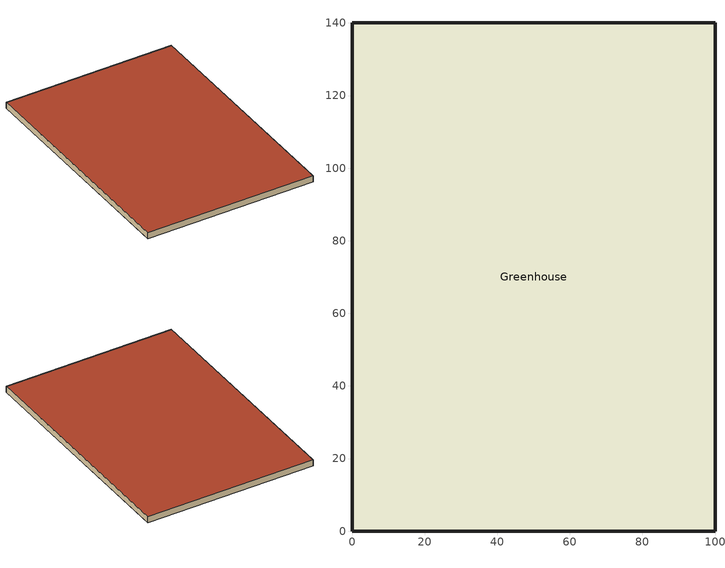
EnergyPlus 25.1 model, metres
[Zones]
Greenhouse
 floor ground (Ground_Floor): 0,0 0,140 100,140 100,0 z0
 wall outside (Glass_Roof): 0,140 100,140 100,0 0,0 0,140 z0:3.8
 roof outside (Glass_Roof): 0,0 0,140 100,140 100,0 z3.8
[Building]
Greenhouse_Bare: North Axis (deg)=0; Terrain=Suburbs; Loads Convergence Tolerance Value=0.04; Temperature Convergence Tolerance Value (deltaC)=0.004; Solar Distribution=FullExterior; Maximum Number of Warmup Days=25; Minimum Number of Warmup Days=6
[SizingPeriod:DesignDay]
Winter Design Day: Month=12; Day of Month=10; Day Type=WinterDesignDay; Maximum Dry-Bulb Temperature (C)=5; Daily Dry-Bulb Temperature Range (deltaC)=0; Dry-Bulb Temperature Range Modifier Type=DefaultMultipliers; Humidity Condition Type=Wetbulb; Wetbulb or DewPoint at Maximum Dry-Bulb (C)=3; Barometric Pressure (Pa)=101325; Wind Speed (m/s)=3; Wind Direction (deg)=0; Rain Indicator=No; Snow Indicator=No; Daylight Saving Time Indicator=No; Solar Model Indicator=ASHRAEClearSky; Sky Clearness=1
[Site:Location]
Brussels: Latitude (deg)=50.9; Longitude (deg)=4.53; Time Zone (hr)=1; Elevation (m)=58
[Site:GroundTemperature:BuildingSurface]
10.7, 10.7, 10.7, 10.7, 10.7, 10.7, 10.7, 10.7, 10.7, 10.7, 10.7, 10.7
[Material]
Name | Roughness | Thickness (m) | Conductivity (W/m-K) | Density (kg/m3) | Specific Heat (J/kg-K) | Thermal Absorptance (LW emissivity) | Solar Absorptance | Visible Absorptance | Thickness (m) - same as V/A = 0.01*A/A | Conductivity (W/m-K) - same as concrete layers | Thermal Absorptance (emissivity) | Thickness (m) - lumped soil | Specific Heat (J/kg-K) - 1500*1153 ~ 1.73e6 | Thermal Absorptance
Glass_1mm | Smooth | 0.001 | 1 | 2600 | 840 | 0.9 | 0.1 | 0.1
Floor_Concrete | MediumRough |  |  | 2300 | 870 |  | 0.5 | 0.5 | 0.01 | 1.7 | 0.89
Soil_Layer | Rough |  | 0.85 | 1500 |  |  | 0.5 | 0.5 |  |  |  | 0.5 | 1153 | 0.9
[Construction]
Glass_Roof: Glass_1mm
Ground_Floor: Floor_Concrete, Soil_Layer
[Zone]
Greenhouse: 0, 0, 0, 1, 1, 3.8, 53200
[ZoneInfiltration:DesignFlowRate]
Infiltration: Zone or ZoneList or Space or SpaceList=Greenhouse; Schedule=AlwaysOn; Design Flow Rate Calculation Method=AirChanges/Hour; Air Changes per Hour - ZERO = sealed=0
[Schedule:Compact]
AlwaysOn: Through: 12/31, For: AllDays, Until: 24:00, 1
